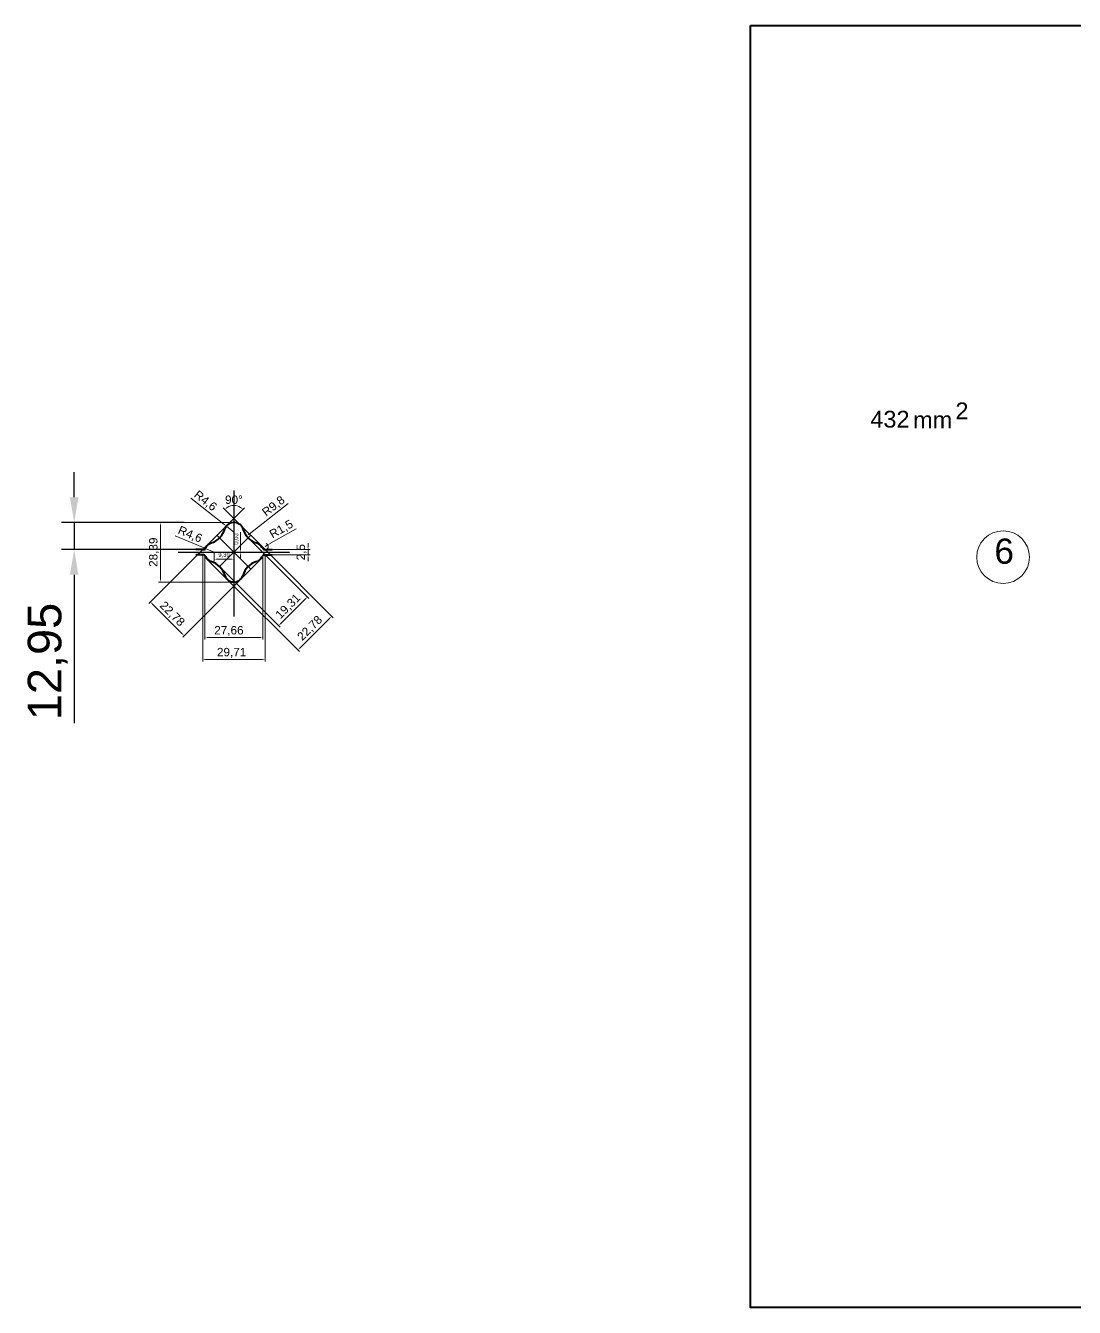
# Model space of a CAD drawing. Header units: millimetres. Extents: x 1526 to 31626, y -4643 to 9189.
# Drawn here: x 9511 to 10010, y -1496 to -886 of the extents above; entities that cross this region are included whole.
import ezdxf

# ---------------------------------------------------------------- set-up
doc = ezdxf.new("R2010")
doc.units = ezdxf.units.MM
for name, color, linetype, lineweight in [('Main', 1, 'Continuous', 40), ('Quota', 3, 'Continuous', 40), ('тонкая', 7, 'Continuous', 20), ('тонкий', 7, 'Continuous', 20)]:
    doc.layers.add(name, color=color, linetype=linetype, lineweight=lineweight)
doc.layers.add('осевая', color=4, linetype='Continuous')
doc.styles.add('s1v4', font='arial.ttf', dxfattribs={"height": 4})
doc.styles.get("Standard").update_dxf_attribs({"font": 'arial.ttf'})
doc.dimstyles.new('s1v4', dxfattribs={"dimtxt": 4, "dimasz": 1.5, "dimexe": 1, "dimexo": 0, "dimgap": 0.7, "dimtad": 1, "dimtxsty": 'Standard', "dimcen": 1, "dimadec": 0, "dimazin": 0, "dimtfac": 1, "dimtix": 1, "dimtmove": 0, "dimatfit": 3, "dimfxl": 1, "dimlwd": -1, "dimlwe": 20, "dimarcsym": 0})
doc.dimstyles.new('s4v4', dxfattribs={"dimtxt": 16, "dimasz": 12, "dimexe": 6, "dimexo": 0, "dimgap": 3, "dimtad": 1, "dimtxsty": 'Standard', "dimcen": 2.5, "dimadec": 0, "dimazin": 0, "dimtfac": 1, "dimtmove": 0, "dimatfit": 3, "dimfxl": 1, "dimarcsym": 0})

# ---------------------------------------------------------------- blocks, each defined once
blk = doc.blocks.new('*D1835')
at = {"layer": 'Defpoints', "color": 0, "transparency": 16777216}
for p in [(9623.71, -1123.02), (9615.96, -1129.02)]:
    blk.add_point(p, dxfattribs=at)
at = {"layer": 'тонкая', "color": 0, "transparency": 16777216}
blk.add_line((9635.82, -1113.65), (9617.15, -1128.1), dxfattribs=at)
blk.add_solid([(9616.99, -1127.9), (9617.3, -1128.3), (9615.96, -1129.02)], dxfattribs=at)
at = {"layer": 'тонкая', "color": 0, "transparency": 16777216, "insert": (9628.97, -1115.02), "char_height": 4, "attachment_point": 5, "rotation": 37.74025}
blk.add_mtext('R9,8', dxfattribs=at)
blk = doc.blocks.new('*D1836')
at = {"layer": 'Defpoints', "color": 0, "transparency": 16777216}
for p in [(9624.81, -1134.02), (9626.11, -1133.28)]:
    blk.add_point(p, dxfattribs=at)
at = {"layer": 'тонкая', "color": 0, "transparency": 16777216}
for p, q in [((9639.61, -1125.58), (9627.42, -1132.54)), ((9624.81, -1134.02), (9626.11, -1133.28))]:
    blk.add_line(p, q, dxfattribs=at)
at = {"layer": 'тонкая', "color": 0, "lineweight": 20, "transparency": 16777216}
blk.add_arc((9624.81, -1134.02), 1.5, 270, 67.88805, dxfattribs=at)
at = {"layer": 'тонкая', "color": 0, "transparency": 16777216}
blk.add_solid([(9627.29, -1132.32), (9627.54, -1132.76), (9626.11, -1133.28)], dxfattribs=at)
at = {"layer": 'тонкая', "color": 0, "transparency": 16777216, "insert": (9632.63, -1125.99), "char_height": 4, "attachment_point": 5, "rotation": 29.69086}
blk.add_mtext('R1,5', dxfattribs=at)
blk = doc.blocks.new('*D1837')
at = {"layer": 'Defpoints', "color": 0, "transparency": 16777216}
for p in [(9616.78, -1129.95), (9603.13, -1143.6), (9631.26, -1171.73)]:
    blk.add_point(p, dxfattribs=at)
at = {"layer": 'тонкая', "color": 0, "lineweight": 20, "transparency": 16777216}
for p, q in [((9616.78, -1129.95), (9645.61, -1158.78)), ((9603.13, -1143.6), (9631.96, -1172.43))]:
    blk.add_line(p, q, dxfattribs=at)
at = {"layer": 'тонкая', "color": 0, "transparency": 16777216}
blk.add_line((9643.85, -1159.14), (9632.32, -1170.67), dxfattribs=at)
for points in [[(9643.67, -1158.96), (9644.02, -1159.31), (9644.91, -1158.07)], [(9632.14, -1170.49), (9632.49, -1170.84), (9631.26, -1171.73)]]:
    blk.add_solid(points, dxfattribs=at)
at = {"layer": 'тонкая', "color": 0, "transparency": 16777216, "insert": (9635.89, -1162.71), "char_height": 4, "attachment_point": 5, "rotation": 45}
blk.add_mtext('19,31', dxfattribs=at)
blk = doc.blocks.new('*D1838')
at = {"layer": 'Defpoints', "color": 0, "transparency": 16777216}
for p in [(9611.54, -1114.74), (9609.96, -1120.67), (9609.96, -1120.67), (9593.85, -1136.77), (9626.06, -1136.77)]:
    blk.add_point(p, dxfattribs=at)
at = {"layer": 'тонкая', "color": 0, "lineweight": 20, "transparency": 16777216}
for q in [(9604.91, -1115.62), (9615, -1115.62)]:
    blk.add_line((9609.96, -1120.67), q, dxfattribs=at)
at = {"layer": 'тонкая', "color": 0, "transparency": 16777216}
blk.add_arc((9609.96, -1120.67), 6.13, 59.05204, 120.94796, dxfattribs=at)
for points in [[(9606.96, -1115.6), (9606.65, -1115.21), (9605.62, -1116.33)], [(9613.26, -1115.21), (9612.95, -1115.6), (9614.29, -1116.33)]]:
    blk.add_solid(points, dxfattribs=at)
at = {"layer": 'тонкая', "color": 0, "transparency": 16777216, "insert": (9609.96, -1111.79), "char_height": 4, "attachment_point": 5}
blk.add_mtext('90°', dxfattribs=at)
blk = doc.blocks.new('*D1833')
at = {"layer": 'Defpoints', "color": 0, "transparency": 16777216}
for p in [(9609.96, -1122.58), (9575.04, -1150.97), (9609.93, -1150.97)]:
    blk.add_point(p, dxfattribs=at)
at = {"layer": 'тонкая', "color": 0, "lineweight": 20, "transparency": 16777216}
for p, q in [((9609.96, -1122.58), (9574.04, -1122.58)), ((9609.93, -1150.97), (9574.04, -1150.97))]:
    blk.add_line(p, q, dxfattribs=at)
at = {"layer": 'тонкая', "color": 0, "transparency": 16777216}
blk.add_line((9575.04, -1124.08), (9575.04, -1149.47), dxfattribs=at)
for points in [[(9574.79, -1124.08), (9575.29, -1124.08), (9575.04, -1122.58)], [(9574.79, -1149.47), (9575.29, -1149.47), (9575.04, -1150.97)]]:
    blk.add_solid(points, dxfattribs=at)
at = {"layer": 'тонкая', "color": 0, "transparency": 16777216, "insert": (9571.93, -1136.77), "char_height": 4, "attachment_point": 5, "rotation": 90}
blk.add_mtext('28,39', dxfattribs=at)
blk = doc.blocks.new('*D1839')
at = {"layer": 'Defpoints', "color": 0, "transparency": 16777216}
for p in [(9628.12, -1135.52), (9628.12, -1138.02), (9645.27, -1135.52)]:
    blk.add_point(p, dxfattribs=at)
at = {"layer": 'тонкая', "color": 0, "transparency": 16777216}
for p, q in [((9645.27, -1134.02), (9645.27, -1132.52)), ((9645.27, -1138.02), (9645.27, -1135.52)), ((9645.27, -1139.52), (9645.27, -1141.02))]:
    blk.add_line(p, q, dxfattribs=at)
at = {"layer": 'тонкая', "color": 0, "lineweight": 20, "transparency": 16777216}
for p, q in [((9628.12, -1135.52), (9646.27, -1135.52)), ((9628.12, -1138.02), (9646.27, -1138.02))]:
    blk.add_line(p, q, dxfattribs=at)
at = {"layer": 'тонкая', "color": 0, "transparency": 16777216}
for points in [[(9645.02, -1134.02), (9645.52, -1134.02), (9645.27, -1135.52)], [(9645.02, -1139.52), (9645.52, -1139.52), (9645.27, -1138.02)]]:
    blk.add_solid(points, dxfattribs=at)
at = {"layer": 'тонкая', "color": 0, "transparency": 16777216, "insert": (9642.17, -1136.77), "char_height": 4, "attachment_point": 5, "rotation": 90}
blk.add_mtext('2,5', dxfattribs=at)
blk = doc.blocks.new('*D1840')
at = {"layer": 'Defpoints', "color": 0, "transparency": 16777216}
for p in [(9593.85, -1136.77), (9609.96, -1152.88), (9570.18, -1160.44)]:
    blk.add_point(p, dxfattribs=at)
at = {"layer": 'тонкая', "color": 0, "lineweight": 20, "transparency": 16777216}
for p, q in [((9593.85, -1136.77), (9569.47, -1161.15)), ((9609.96, -1152.88), (9585.58, -1177.26))]:
    blk.add_line(p, q, dxfattribs=at)
at = {"layer": 'тонкая', "color": 0, "transparency": 16777216}
blk.add_line((9585.23, -1175.49), (9571.24, -1161.5), dxfattribs=at)
for points in [[(9571.41, -1161.33), (9571.06, -1161.68), (9570.18, -1160.44)], [(9585.4, -1175.32), (9585.05, -1175.67), (9586.29, -1176.55)]]:
    blk.add_solid(points, dxfattribs=at)
at = {"layer": 'тонкая', "color": 0, "transparency": 16777216, "insert": (9580.43, -1166.3), "char_height": 4, "attachment_point": 5, "rotation": 315}
blk.add_mtext('22,78', dxfattribs=at)
blk = doc.blocks.new('*D1841')
at = {"layer": 'Defpoints', "color": 0, "transparency": 16777216}
for p in [(9626.06, -1136.77), (9609.96, -1152.88), (9640.43, -1183.36)]:
    blk.add_point(p, dxfattribs=at)
at = {"layer": 'тонкая', "color": 0, "lineweight": 20, "transparency": 16777216}
for p, q in [((9626.06, -1136.77), (9657.25, -1167.96)), ((9609.96, -1152.88), (9641.14, -1184.07))]:
    blk.add_line(p, q, dxfattribs=at)
at = {"layer": 'тонкая', "color": 0, "transparency": 16777216}
blk.add_line((9655.48, -1168.31), (9641.49, -1182.3), dxfattribs=at)
for points in [[(9655.3, -1168.13), (9655.66, -1168.49), (9656.54, -1167.25)], [(9641.32, -1182.12), (9641.67, -1182.48), (9640.43, -1183.36)]]:
    blk.add_solid(points, dxfattribs=at)
at = {"layer": 'тонкая', "color": 0, "transparency": 16777216, "insert": (9646.29, -1173.11), "char_height": 4, "attachment_point": 5, "rotation": 45}
blk.add_mtext('22,78', dxfattribs=at)
blk = doc.blocks.new('*D1842')
at = {"layer": 'Defpoints', "color": 0, "transparency": 16777216}
for p in [(9595.1, -1138.02), (9624.81, -1138.02), (9624.81, -1187.8)]:
    blk.add_point(p, dxfattribs=at)
at = {"layer": 'тонкая', "color": 0, "lineweight": 20, "transparency": 16777216}
for p, q in [((9595.1, -1138.02), (9595.1, -1188.8)), ((9624.81, -1138.02), (9624.81, -1188.8))]:
    blk.add_line(p, q, dxfattribs=at)
at = {"layer": 'тонкая', "color": 0, "transparency": 16777216}
blk.add_line((9596.6, -1187.8), (9623.31, -1187.8), dxfattribs=at)
for points in [[(9596.6, -1187.55), (9596.6, -1188.05), (9595.1, -1187.8)], [(9623.31, -1187.55), (9623.31, -1188.05), (9624.81, -1187.8)]]:
    blk.add_solid(points, dxfattribs=at)
at = {"layer": 'тонкая', "color": 0, "transparency": 16777216, "insert": (9608.88, -1184.7), "char_height": 4, "attachment_point": 5}
blk.add_mtext('29,71', dxfattribs=at)
blk = doc.blocks.new('*D1843')
at = {"layer": 'Defpoints', "color": 0, "transparency": 16777216}
for p in [(9596.13, -1138.02), (9623.79, -1138.02), (9596.13, -1177.4)]:
    blk.add_point(p, dxfattribs=at)
at = {"layer": 'тонкая', "color": 0, "lineweight": 20, "transparency": 16777216}
for p, q in [((9596.13, -1138.02), (9596.13, -1178.4)), ((9623.79, -1138.02), (9623.79, -1178.4))]:
    blk.add_line(p, q, dxfattribs=at)
at = {"layer": 'тонкая', "color": 0, "transparency": 16777216}
blk.add_line((9622.29, -1177.4), (9597.63, -1177.4), dxfattribs=at)
for points in [[(9597.63, -1177.15), (9597.63, -1177.65), (9596.13, -1177.4)], [(9622.29, -1177.15), (9622.29, -1177.65), (9623.79, -1177.4)]]:
    blk.add_solid(points, dxfattribs=at)
at = {"layer": 'тонкая', "color": 0, "transparency": 16777216, "insert": (9607.58, -1174.3), "char_height": 4, "attachment_point": 5}
blk.add_mtext('27,66', dxfattribs=at)
blk = doc.blocks.new('*D1844')
at = {"layer": 'Defpoints', "color": 0, "transparency": 16777216}
for p in [(9606.36, -1124.34), (9609.97, -1127.18)]:
    blk.add_point(p, dxfattribs=at)
at = {"layer": 'тонкая', "color": 0, "transparency": 16777216}
for p, q in [((9589.41, -1111.05), (9605.17, -1123.41)), ((9609.97, -1127.18), (9606.36, -1124.34))]:
    blk.add_line(p, q, dxfattribs=at)
blk.add_solid([(9605.33, -1123.22), (9605.02, -1123.61), (9606.36, -1124.34)], dxfattribs=at)
at = {"layer": 'тонкая', "color": 0, "transparency": 16777216, "insert": (9596.25, -1112.47), "char_height": 4, "attachment_point": 5, "rotation": 321.88636}
blk.add_mtext('R4,6', dxfattribs=at)
blk = doc.blocks.new('*D1845')
at = {"layer": 'Defpoints', "color": 0, "transparency": 16777216}
for p in [(9596.32, -1134.95), (9600.56, -1136.74)]:
    blk.add_point(p, dxfattribs=at)
at = {"layer": 'тонкая', "color": 0, "transparency": 16777216}
for p, q in [((9582.04, -1128.91), (9594.94, -1134.37)), ((9600.56, -1136.74), (9596.32, -1134.95))]:
    blk.add_line(p, q, dxfattribs=at)
at = {"layer": 'тонкая', "color": 0, "lineweight": 20, "transparency": 16777216}
blk.add_arc((9600.56, -1136.74), 4.6, 153.54085, 169.53884, dxfattribs=at)
at = {"layer": 'тонкая', "color": 0, "transparency": 16777216}
blk.add_solid([(9595.04, -1134.14), (9594.85, -1134.6), (9596.32, -1134.95)], dxfattribs=at)
at = {"layer": 'тонкая', "color": 0, "transparency": 16777216, "insert": (9589.01, -1128.49), "char_height": 4, "attachment_point": 5, "rotation": 337.08323}
blk.add_mtext('R4,6', dxfattribs=at)
blk = doc.blocks.new('*D1834')
at = {"layer": 'Defpoints', "color": 0, "transparency": 16777216}
for p in [(9600.56, -1136.74), (9607.58, -1136.77), (9613.13, -1136.77)]:
    blk.add_point(p, dxfattribs=at)
at = {"layer": 'тонкая', "color": 0, "transparency": 16777216}
for p, q in [((9613.13, -1135.24), (9613.13, -1127.15)), ((9613.13, -1136.77), (9613.13, -1136.74)), ((9613.13, -1138.27), (9613.13, -1139.77))]:
    blk.add_line(p, q, dxfattribs=at)
at = {"layer": 'тонкая', "color": 0, "lineweight": 20, "transparency": 16777216}
for p, q in [((9600.56, -1136.74), (9614.13, -1136.74)), ((9607.58, -1136.77), (9614.13, -1136.77))]:
    blk.add_line(p, q, dxfattribs=at)
at = {"layer": 'тонкая', "color": 0, "transparency": 16777216}
for points in [[(9612.88, -1135.24), (9613.38, -1135.24), (9613.13, -1136.74)], [(9612.88, -1138.27), (9613.38, -1138.27), (9613.13, -1136.77)]]:
    blk.add_solid(points, dxfattribs=at)
at = {"layer": 'тонкая', "color": 0, "transparency": 16777216, "insert": (9611.22, -1130.45), "char_height": 2, "attachment_point": 5, "rotation": 90}
blk.add_mtext('0,03', dxfattribs=at)
blk = doc.blocks.new('*D1846')
at = {"layer": 'Defpoints', "color": 0, "transparency": 16777216}
for p in [(9600.56, -1136.74), (9609.96, -1139.6), (9609.96, -1140.06)]:
    blk.add_point(p, dxfattribs=at)
at = {"layer": 'тонкая', "color": 0, "lineweight": 20, "transparency": 16777216}
for p, q in [((9600.56, -1136.74), (9600.56, -1141.06)), ((9609.96, -1139.6), (9609.96, -1141.06))]:
    blk.add_line(p, q, dxfattribs=at)
at = {"layer": 'тонкая', "color": 0, "transparency": 16777216}
blk.add_line((9602.06, -1140.06), (9608.46, -1140.06), dxfattribs=at)
for points in [[(9602.06, -1139.81), (9602.06, -1140.31), (9600.56, -1140.06)], [(9608.46, -1139.81), (9608.46, -1140.31), (9609.96, -1140.06)]]:
    blk.add_solid(points, dxfattribs=at)
at = {"layer": 'тонкая', "color": 0, "transparency": 16777216, "insert": (9605.26, -1138.16), "char_height": 2, "attachment_point": 5}
blk.add_mtext('9,39', dxfattribs=at)
blk = doc.blocks.new('*D1847')
at = {"layer": 'Defpoints', "color": 0, "transparency": 16777216}
for p in [(9586.33, -1122.58), (9533.91, -1135.52), (9591.8, -1135.52)]:
    blk.add_point(p, dxfattribs=at)
at = {"layer": 'тонкая', "color": 0, "lineweight": -2, "transparency": 16777216}
for p, q in [((9533.91, -1110.58), (9533.91, -1098.58)), ((9586.33, -1122.58), (9527.91, -1122.58)), ((9533.91, -1122.58), (9533.91, -1135.52)), ((9591.8, -1135.52), (9527.91, -1135.52)), ((9533.91, -1147.52), (9533.91, -1218.13))]:
    blk.add_line(p, q, dxfattribs=at)
at = {"layer": 'тонкая', "color": 0, "transparency": 16777216}
for points in [[(9531.91, -1110.58), (9535.91, -1110.58), (9533.91, -1122.58)], [(9531.91, -1147.52), (9535.91, -1147.52), (9533.91, -1135.52)]]:
    blk.add_solid(points, dxfattribs=at)
at = {"layer": 'тонкая', "color": 0, "transparency": 16777216, "insert": (9521.29, -1188.83), "char_height": 16, "attachment_point": 5, "rotation": 90}
blk.add_mtext('12,95', dxfattribs=at)

msp = doc.modelspace()

# ---------------------------------------------------------------- linework, layer by layer
at = {"layer": 'Main'}
for p, q in [((9595.10066, -1135.52468), (9591.79549, -1135.52468)), ((9595.10066, -1138.02468), (9591.79549, -1138.02468)), ((9624.81023, -1135.52468), (9628.11539, -1135.52468)), ((9624.81023, -1138.02468), (9628.11539, -1138.02468))]:
    msp.add_line(p, q, dxfattribs=at)
for centre, radius, start, end in [((9609.97434, -1127.1791), 4.6, 10.03682726, 159.8572414), ((9596.2002, -1123.01944), 9.8, 287.32809989, 344.76274995), ((9623.71068, -1123.01944), 9.8, 195.23725005, 252.67190011), ((9595.10066, -1134.02468), 1.5, 270, 333.54085061), ((9600.5617, -1136.7426), 4.6, 108.27728198, 153.54085061), ((9619.34919, -1136.7426), 4.6, 26.45914939, 71.72271802), ((9624.81023, -1134.02468), 1.5, 206.45914939, 270), ((9595.10066, -1139.52468), 1.5, 26.45914939, 90), ((9600.5617, -1136.80677), 4.6, 206.45914939, 251.72271802), ((9596.2002, -1150.52993), 9.8, 15.23725005, 72.67190011), ((9623.71068, -1150.52993), 9.8, 107.32809989, 164.76274995), ((9619.34919, -1136.80677), 4.6, 288.27728198, 333.54085061), ((9624.81023, -1139.52468), 1.5, 90, 153.54085061), ((9609.93654, -1146.37027), 4.6, 190.03682726, 339.8572414)]:
    msp.add_arc(centre, radius, start, end, dxfattribs=at)
at = {"layer": 'Quota'}
msp.add_lwpolyline([(9855.8718, -886.00171), (10862.38119, -886.00171), (10862.38119, -1496.38731), (9855.8718, -1496.38731)], close=True, dxfattribs=at)
at = {"layer": 'осевая'}
for p, q in [((9609.95544, -1107.42048), (9609.95544, -1167.4453)), ((9583.42167, -1136.77468), (9636.48922, -1136.77468))]:
    msp.add_line(p, q, dxfattribs=at)
at = {"layer": 'тонкая'}
for p, q in [((9609.95544, -1120.66551), (9593.84626, -1136.77468)), ((9609.95544, -1120.66551), (9626.06462, -1136.77468)), ((9617.96868, -1144.78792), (9601.9875, -1128.80675)), ((9603.12892, -1143.59936), (9618.00911, -1128.71917)), ((9595.10066, -1135.52468), (9596.12585, -1135.52468)), ((9595.10066, -1138.02468), (9596.12585, -1138.02468)), ((9595.28402, -1135.52468), (9595.27102, -1135.52468)), ((9595.28402, -1138.02468), (9595.27102, -1138.02468)), ((9609.95544, -1152.88386), (9596.60065, -1139.52907)), ((9609.95544, -1152.88386), (9623.31023, -1139.52907)), ((9624.81023, -1138.02468), (9623.78503, -1138.02468)), ((9625.28041, -1135.52468), (9624.65399, -1135.52468)), ((9625.28041, -1138.02468), (9624.65399, -1138.02468))]:
    msp.add_line(p, q, dxfattribs=at)
msp.add_circle((9976.20939, -1139.10396), 12.53226, dxfattribs=at)
for centre, radius, start, end in [((9623.71068, -1123.01944), 9.8, 195.23725005, 252.61847616), ((9600.5617, -1136.7426), 4.6, 156.94504286, 164.64707825), ((9619.40893, -1136.76189), 4.6, 44.66803952, 72.61847616), ((9600.5617, -1136.80677), 4.6, 195.35292175, 203.05495714), ((9623.71068, -1150.52993), 9.8, 107.38152384, 164.76274995), ((9619.34919, -1136.80677), 4.6, 336.94504286, 344.64707825), ((9625.28041, -1139.52468), 1.5, 90, 135.33196048)]:
    msp.add_arc(centre, radius, start, end, dxfattribs=at)

# ---------------------------------------------------------------- texts
at = {"layer": 'тонкая', "style": 's1v4'}
for s, p in [('2', (9953.50643, -1073.46396)), ('432', (9912.9978, -1077.41154)), ('mm', (9933.3665, -1077.75305))]:
    msp.add_text(s, height=8, dxfattribs=at).set_placement(p)
at = {"layer": 'тонкий', "style": 's1v4'}
msp.add_text('6', height=12, dxfattribs=at).set_placement((9972.04635, -1142.25439))

# ---------------------------------------------------------------- dimensions: what is measured, and where the dimension line sits
at = {"layer": 'тонкая'}
for base, p1, p2, dimstyle, picture, middle in [((9533.90712, -1135.52468), (9586.32588, -1122.57914), (9591.79549, -1135.52468), 's4v4', '*D1847', (9521.29184, -1188.82755)), ((9575.03534, -1150.97026), (9609.95544, -1122.57914), (9609.93289, -1150.97026), 's1v4', '*D1833', (9571.93152, -1136.7747)), ((9645.2737, -1135.52468), (9628.11539, -1138.02468), (9628.11539, -1135.52468), 's1v4', '*D1839', (9642.16988, -1136.77468))]:
    dim = msp.add_linear_dim(base=base, p1=p1, p2=p2, angle=90, dimstyle=dimstyle, dxfattribs=at)
    dim.commit()
    dim.dimension.update_dxf_attribs({"geometry": picture, "text_midpoint": middle})
for center, mpoint, picture, middle in [((9609.97434, -1127.1791), (9606.35512, -1124.33988), '*D1844', (9594.33093, -1114.90708)), ((9623.71068, -1123.01944), (9615.9609, -1129.01785), '*D1835', (9630.87091, -1117.47735))]:
    dim = msp.add_radius_dim(center=center, mpoint=mpoint, dimstyle='s1v4', dxfattribs=at)
    dim.commit()
    dim.dimension.update_dxf_attribs({"geometry": picture, "text_midpoint": middle, "dimtype": 164})
dim = msp.add_angular_dim_2l(base=(9611.54238, -1114.74297), line1=((9609.95544, -1120.66551), (9593.84626, -1136.77468)), line2=((9609.95544, -1120.66551), (9626.06462, -1136.77468)), dimstyle='s1v4', dxfattribs=at)
dim.commit()
dim.dimension.update_dxf_attribs({"geometry": '*D1838', "text_midpoint": (9609.95544, -1111.79176)})
for center, mpoint, picture, middle in [((9624.81023, -1134.02468), (9626.11329, -1133.2817), '*D1836', (9632.62908, -1125.99364)), ((9600.5617, -1136.7426), (9596.32477, -1134.95139), '*D1845', (9589.00988, -1128.48914))]:
    dim = msp.add_radius_dim(center=center, mpoint=mpoint, dimstyle='s1v4', dxfattribs=at)
    dim.commit()
    dim.dimension.update_dxf_attribs({"geometry": picture, "text_midpoint": middle})
dim = msp.add_linear_dim(base=(9613.12615, -1136.77468), p1=(9600.5617, -1136.7426), p2=(9607.57899, -1136.77468), angle=90, dimstyle='s1v4', override={"dimtxt": 2}, dxfattribs=at)
dim.commit()
dim.dimension.update_dxf_attribs({"geometry": '*D1834', "text_midpoint": (9613.12615, -1130.44505), "dimtype": 160})
for p1, p2, distance, picture, middle in [((9616.78011, -1129.94817), (9603.12892, -1143.59936), 39.77724, '*D1837', (9635.88654, -1162.70579)), ((9609.95544, -1152.88386), (9593.84626, -1136.77468), 33.47367, '*D1840', (9580.42612, -1166.304)), ((9626.06462, -1136.77468), (9609.95544, -1152.88386), 43.0992, '*D1841', (9646.29104, -1173.11028))]:
    dim = msp.add_aligned_dim(p1=p1, p2=p2, distance=distance, dimstyle='s1v4', dxfattribs=at)
    dim.commit()
    dim.dimension.update_dxf_attribs({"geometry": picture, "text_midpoint": middle})
for base, p1, p2, picture, middle in [((9624.81023, -1187.79983), (9595.10066, -1138.02468), (9624.81023, -1138.02468), '*D1842', (9608.87699, -1187.79983)), ((9596.12585, -1177.40302), (9623.78503, -1138.02468), (9596.12585, -1138.02468), '*D1843', (9607.57605, -1177.40302))]:
    dim = msp.add_linear_dim(base=base, p1=p1, p2=p2, dimstyle='s1v4', dxfattribs=at)
    dim.commit()
    dim.dimension.update_dxf_attribs({"geometry": picture, "text_midpoint": middle, "dimtype": 160})
dim = msp.add_linear_dim(base=(9609.95544, -1140.05996), p1=(9600.5617, -1136.7426), p2=(9609.95544, -1139.60058), dimstyle='s1v4', override={"dimtxt": 2}, dxfattribs=at)
dim.commit()
dim.dimension.update_dxf_attribs({"geometry": '*D1846', "text_midpoint": (9605.25857, -1138.15805)})

doc.saveas('drawing.dxf')
